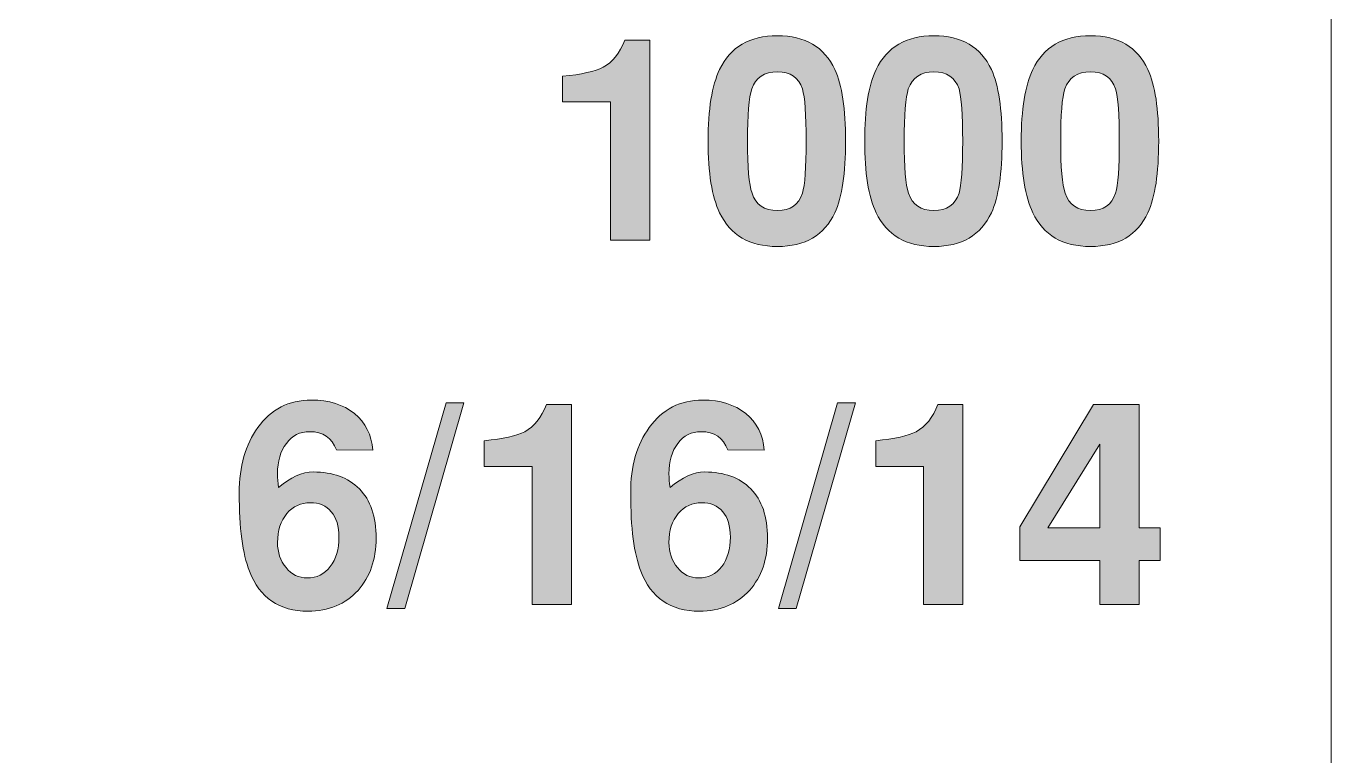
# Model space of a CAD drawing. Header units: inches. Extents: x 0.51 to 4.61, y -3.99 to -0.49.
# Drawn here: x 3.827 to 4.606, y -3.559 to -3.128 of the extents above; entities that cross this region are included whole.
import ezdxf

# ---------------------------------------------------------------- set-up
doc = ezdxf.new("R2010")
doc.units = ezdxf.units.IN
doc.header["$MEASUREMENT"] = 0
doc.layers.add('Layer 1', color=7, linetype='Continuous')

# ---------------------------------------------------------------- blocks, each defined once
blk = doc.blocks.new('block 19')
at = {"layer": 'Layer 1', "true_color": 0xed1f24}
h = blk.add_hatch(color=240, dxfattribs=at)
h.dxf.hatch_style = 2
edge = h.paths.add_edge_path()
edge.add_spline(control_points=[(4.03412, -3.43085), (4.03412, -3.4434), (4.03056, -3.45368), (4.02345, -3.46168), (4.016, -3.4699), (4.00612, -3.47401), (3.99379, -3.47401), (3.97679, -3.47401), (3.96523, -3.46613), (3.95912, -3.45034), (3.95512, -3.44012), (3.95312, -3.42474), (3.95312, -3.40417), (3.95312, -3.3884), (3.95679, -3.37545), (3.96412, -3.36534), (3.9719, -3.35457), (3.98245, -3.34918), (3.99578, -3.34918), (4.00623, -3.34918), (4.01473, -3.35183), (4.02129, -3.35714), (4.02784, -3.36245), (4.03145, -3.36968), (4.03212, -3.37885), (4.03212, -3.37885), (4.01062, -3.37868), (4.01062, -3.37868), (4.00795, -3.37146), (4.00267, -3.36785), (3.99478, -3.36785), (3.98912, -3.36785), (3.98454, -3.37015), (3.98103, -3.37476), (3.97753, -3.37937), (3.97578, -3.3854), (3.97578, -3.39284), (3.97578, -3.3954), (3.97601, -3.39807), (3.97645, -3.40084), (3.98356, -3.39473), (3.9904, -3.39168), (3.99695, -3.39168), (4.0085, -3.39168), (4.01759, -3.39501), (4.0242, -3.40168), (4.03081, -3.40835), (4.03412, -3.41807), (4.03412, -3.43085)], knot_values=[0, 0, 0, 0, 1, 1, 1, 2, 2, 2, 3, 3, 3, 4, 4, 4, 5, 5, 5, 6, 6, 6, 7, 7, 7, 8, 8, 8, 9, 9, 9, 10, 10, 10, 11, 11, 11, 12, 12, 12, 13, 13, 13, 14, 14, 14, 15, 15, 15, 16, 16, 16, 16], degree=3, periodic=1)
edge = h.paths.add_edge_path()
edge.add_spline(control_points=[(4.01212, -3.43018), (4.01212, -3.42373), (4.0106, -3.41874), (4.00758, -3.41517), (4.00455, -3.41162), (4.00039, -3.40984), (3.99511, -3.40984), (3.9896, -3.40984), (3.98501, -3.41199), (3.98132, -3.41626), (3.97763, -3.42054), (3.97578, -3.42624), (3.97578, -3.43334), (3.97578, -3.43924), (3.97746, -3.44421), (3.98082, -3.44826), (3.98418, -3.45232), (3.98834, -3.45435), (3.99329, -3.45435), (3.99902, -3.45435), (4.00359, -3.45212), (4.007, -3.44768), (4.01041, -3.44324), (4.01212, -3.43741), (4.01212, -3.43018)], knot_values=[0, 0, 0, 0, 1, 1, 1, 2, 2, 2, 3, 3, 3, 4, 4, 4, 5, 5, 5, 6, 6, 6, 7, 7, 7, 8, 8, 8, 8], degree=3, periodic=1)
h = blk.add_hatch(color=240, dxfattribs=at)
h.dxf.hatch_style = 2
edge = h.paths.add_edge_path()
edge.add_spline(control_points=[(4.26579, -3.43085), (4.26579, -3.4434), (4.26223, -3.45368), (4.25512, -3.46168), (4.24767, -3.4699), (4.23779, -3.47401), (4.22546, -3.47401), (4.20846, -3.47401), (4.1969, -3.46613), (4.19079, -3.45034), (4.18679, -3.44012), (4.18479, -3.42474), (4.18479, -3.40417), (4.18479, -3.3884), (4.18846, -3.37545), (4.19579, -3.36534), (4.20357, -3.35457), (4.21412, -3.34918), (4.22745, -3.34918), (4.23789, -3.34918), (4.2464, -3.35183), (4.25296, -3.35714), (4.25951, -3.36245), (4.26312, -3.36968), (4.26379, -3.37885), (4.26379, -3.37885), (4.24229, -3.37868), (4.24229, -3.37868), (4.23962, -3.37146), (4.23434, -3.36785), (4.22645, -3.36785), (4.22078, -3.36785), (4.21621, -3.37015), (4.2127, -3.37476), (4.2092, -3.37937), (4.20745, -3.3854), (4.20745, -3.39284), (4.20745, -3.3954), (4.20768, -3.39807), (4.20812, -3.40084), (4.21523, -3.39473), (4.22207, -3.39168), (4.22862, -3.39168), (4.24017, -3.39168), (4.24926, -3.39501), (4.25587, -3.40168), (4.26248, -3.40835), (4.26579, -3.41807), (4.26579, -3.43085)], knot_values=[0, 0, 0, 0, 1, 1, 1, 2, 2, 2, 3, 3, 3, 4, 4, 4, 5, 5, 5, 6, 6, 6, 7, 7, 7, 8, 8, 8, 9, 9, 9, 10, 10, 10, 11, 11, 11, 12, 12, 12, 13, 13, 13, 14, 14, 14, 15, 15, 15, 16, 16, 16, 16], degree=3, periodic=1)
edge = h.paths.add_edge_path()
edge.add_spline(control_points=[(4.24379, -3.43018), (4.24379, -3.42373), (4.24227, -3.41874), (4.23924, -3.41517), (4.23622, -3.41162), (4.23206, -3.40984), (4.22678, -3.40984), (4.22127, -3.40984), (4.21667, -3.41199), (4.21299, -3.41626), (4.2093, -3.42054), (4.20745, -3.42624), (4.20745, -3.43334), (4.20745, -3.43924), (4.20913, -3.44421), (4.21249, -3.44826), (4.21585, -3.45232), (4.22, -3.45435), (4.22496, -3.45435), (4.23069, -3.45435), (4.23526, -3.45212), (4.23867, -3.44768), (4.24208, -3.44324), (4.24379, -3.43741), (4.24379, -3.43018)], knot_values=[0, 0, 0, 0, 1, 1, 1, 2, 2, 2, 3, 3, 3, 4, 4, 4, 5, 5, 5, 6, 6, 6, 7, 7, 7, 8, 8, 8, 8], degree=3, periodic=1)
h = blk.add_hatch(color=240, dxfattribs=at)
h.dxf.hatch_style = 2
h.paths.add_polyline_path([(4.08611, -3.35084), (4.05112, -3.47234), (4.04054, -3.47234), (4.07554, -3.35084)])
h = blk.add_hatch(color=240, dxfattribs=at)
h.dxf.hatch_style = 2
edge = h.paths.add_edge_path()
edge.add_spline(control_points=[(4.14978, -3.47001), (4.14978, -3.47001), (4.12645, -3.47001), (4.12645, -3.47001), (4.12645, -3.47001), (4.12645, -3.38835), (4.12645, -3.38835), (4.12645, -3.38835), (4.09812, -3.38835), (4.09812, -3.38835), (4.09812, -3.38835), (4.09812, -3.37318), (4.09812, -3.37318), (4.10933, -3.37207), (4.11734, -3.37029), (4.12212, -3.36785), (4.12767, -3.36485), (4.13195, -3.35951), (4.13495, -3.35185), (4.13495, -3.35185), (4.14978, -3.35185), (4.14978, -3.35185), (4.14978, -3.35185), (4.14978, -3.47001), (4.14978, -3.47001)], knot_values=[0, 0, 0, 0, 1, 1, 1, 2, 2, 2, 3, 3, 3, 4, 4, 4, 5, 5, 5, 6, 6, 6, 7, 7, 7, 8, 8, 8, 8], degree=3, periodic=1)
h = blk.add_hatch(color=240, dxfattribs=at)
h.dxf.hatch_style = 2
h.paths.add_polyline_path([(4.31778, -3.35084), (4.28279, -3.47234), (4.27221, -3.47234), (4.30721, -3.35084)])
h = blk.add_hatch(color=240, dxfattribs=at)
h.dxf.hatch_style = 2
edge = h.paths.add_edge_path()
edge.add_spline(control_points=[(4.38145, -3.47001), (4.38145, -3.47001), (4.35812, -3.47001), (4.35812, -3.47001), (4.35812, -3.47001), (4.35812, -3.38835), (4.35812, -3.38835), (4.35812, -3.38835), (4.32979, -3.38835), (4.32979, -3.38835), (4.32979, -3.38835), (4.32979, -3.37318), (4.32979, -3.37318), (4.341, -3.37207), (4.34901, -3.37029), (4.35379, -3.36785), (4.35934, -3.36485), (4.36362, -3.35951), (4.36662, -3.35185), (4.36662, -3.35185), (4.38145, -3.35185), (4.38145, -3.35185), (4.38145, -3.35185), (4.38145, -3.47001), (4.38145, -3.47001)], knot_values=[0, 0, 0, 0, 1, 1, 1, 2, 2, 2, 3, 3, 3, 4, 4, 4, 5, 5, 5, 6, 6, 6, 7, 7, 7, 8, 8, 8, 8], degree=3, periodic=1)
h = blk.add_hatch(color=240, dxfattribs=at)
h.dxf.hatch_style = 2
h.paths.add_polyline_path([(4.49811, -3.44401), (4.48579, -3.44401), (4.48579, -3.47001), (4.46245, -3.47001), (4.46245, -3.44401), (4.41511, -3.44401), (4.41511, -3.42418), (4.45862, -3.35185), (4.48579, -3.35185), (4.48579, -3.42468), (4.49811, -3.42468)])
h.paths.add_polyline_path([(4.46245, -3.42468), (4.46245, -3.37522), (4.43174, -3.42468)])
at = {"layer": 'Layer 1', "lineweight": 0}
for points in [[(4.08611, -3.35084), (4.05112, -3.47234), (4.04054, -3.47234), (4.07554, -3.35084), (4.08611, -3.35084)], [(4.31778, -3.35084), (4.28279, -3.47234), (4.27221, -3.47234), (4.30721, -3.35084), (4.31778, -3.35084)], [(4.49811, -3.44401), (4.48579, -3.44401), (4.48579, -3.47001), (4.46245, -3.47001), (4.46245, -3.44401), (4.41511, -3.44401), (4.41511, -3.42418), (4.45862, -3.35185), (4.48579, -3.35185), (4.48579, -3.42468), (4.49811, -3.42468), (4.49811, -3.44401)], [(4.46245, -3.42468), (4.46245, -3.37522), (4.43174, -3.42468), (4.46245, -3.42468)]]:
    blk.add_lwpolyline(points, dxfattribs=at)
for points, knots in [([(4.03412, -3.43085), (4.03412, -3.4434), (4.03056, -3.45368), (4.02345, -3.46168), (4.016, -3.4699), (4.00612, -3.47401), (3.99379, -3.47401), (3.97679, -3.47401), (3.96523, -3.46613), (3.95912, -3.45034), (3.95512, -3.44012), (3.95312, -3.42474), (3.95312, -3.40417), (3.95312, -3.3884), (3.95679, -3.37545), (3.96412, -3.36534), (3.9719, -3.35457), (3.98245, -3.34918), (3.99578, -3.34918), (4.00623, -3.34918), (4.01473, -3.35183), (4.02129, -3.35714), (4.02784, -3.36245), (4.03145, -3.36968), (4.03212, -3.37885), (4.03212, -3.37885), (4.01062, -3.37868), (4.01062, -3.37868), (4.00795, -3.37146), (4.00267, -3.36785), (3.99478, -3.36785), (3.98912, -3.36785), (3.98454, -3.37015), (3.98103, -3.37476), (3.97753, -3.37937), (3.97578, -3.3854), (3.97578, -3.39284), (3.97578, -3.3954), (3.97601, -3.39807), (3.97645, -3.40084), (3.98356, -3.39473), (3.9904, -3.39168), (3.99695, -3.39168), (4.0085, -3.39168), (4.01759, -3.39501), (4.0242, -3.40168), (4.03081, -3.40835), (4.03412, -3.41807), (4.03412, -3.43085)], [0, 0, 0, 0, 1, 1, 1, 2, 2, 2, 3, 3, 3, 4, 4, 4, 5, 5, 5, 6, 6, 6, 7, 7, 7, 8, 8, 8, 9, 9, 9, 10, 10, 10, 11, 11, 11, 12, 12, 12, 13, 13, 13, 14, 14, 14, 15, 15, 15, 16, 16, 16, 16]), ([(4.26579, -3.43085), (4.26579, -3.4434), (4.26223, -3.45368), (4.25512, -3.46168), (4.24767, -3.4699), (4.23779, -3.47401), (4.22546, -3.47401), (4.20846, -3.47401), (4.1969, -3.46613), (4.19079, -3.45034), (4.18679, -3.44012), (4.18479, -3.42474), (4.18479, -3.40417), (4.18479, -3.3884), (4.18846, -3.37545), (4.19579, -3.36534), (4.20357, -3.35457), (4.21412, -3.34918), (4.22745, -3.34918), (4.23789, -3.34918), (4.2464, -3.35183), (4.25296, -3.35714), (4.25951, -3.36245), (4.26312, -3.36968), (4.26379, -3.37885), (4.26379, -3.37885), (4.24229, -3.37868), (4.24229, -3.37868), (4.23962, -3.37146), (4.23434, -3.36785), (4.22645, -3.36785), (4.22078, -3.36785), (4.21621, -3.37015), (4.2127, -3.37476), (4.2092, -3.37937), (4.20745, -3.3854), (4.20745, -3.39284), (4.20745, -3.3954), (4.20768, -3.39807), (4.20812, -3.40084), (4.21523, -3.39473), (4.22207, -3.39168), (4.22862, -3.39168), (4.24017, -3.39168), (4.24926, -3.39501), (4.25587, -3.40168), (4.26248, -3.40835), (4.26579, -3.41807), (4.26579, -3.43085)], [0, 0, 0, 0, 1, 1, 1, 2, 2, 2, 3, 3, 3, 4, 4, 4, 5, 5, 5, 6, 6, 6, 7, 7, 7, 8, 8, 8, 9, 9, 9, 10, 10, 10, 11, 11, 11, 12, 12, 12, 13, 13, 13, 14, 14, 14, 15, 15, 15, 16, 16, 16, 16]), ([(4.14978, -3.47001), (4.14978, -3.47001), (4.12645, -3.47001), (4.12645, -3.47001), (4.12645, -3.47001), (4.12645, -3.38835), (4.12645, -3.38835), (4.12645, -3.38835), (4.09812, -3.38835), (4.09812, -3.38835), (4.09812, -3.38835), (4.09812, -3.37318), (4.09812, -3.37318), (4.10933, -3.37207), (4.11734, -3.37029), (4.12212, -3.36785), (4.12767, -3.36485), (4.13195, -3.35951), (4.13495, -3.35185), (4.13495, -3.35185), (4.14978, -3.35185), (4.14978, -3.35185), (4.14978, -3.35185), (4.14978, -3.47001), (4.14978, -3.47001)], [0, 0, 0, 0, 1, 1, 1, 2, 2, 2, 3, 3, 3, 4, 4, 4, 5, 5, 5, 6, 6, 6, 7, 7, 7, 8, 8, 8, 8]), ([(4.38145, -3.47001), (4.38145, -3.47001), (4.35812, -3.47001), (4.35812, -3.47001), (4.35812, -3.47001), (4.35812, -3.38835), (4.35812, -3.38835), (4.35812, -3.38835), (4.32979, -3.38835), (4.32979, -3.38835), (4.32979, -3.38835), (4.32979, -3.37318), (4.32979, -3.37318), (4.341, -3.37207), (4.34901, -3.37029), (4.35379, -3.36785), (4.35934, -3.36485), (4.36362, -3.35951), (4.36662, -3.35185), (4.36662, -3.35185), (4.38145, -3.35185), (4.38145, -3.35185), (4.38145, -3.35185), (4.38145, -3.47001), (4.38145, -3.47001)], [0, 0, 0, 0, 1, 1, 1, 2, 2, 2, 3, 3, 3, 4, 4, 4, 5, 5, 5, 6, 6, 6, 7, 7, 7, 8, 8, 8, 8]), ([(4.01212, -3.43018), (4.01212, -3.42373), (4.0106, -3.41874), (4.00758, -3.41517), (4.00455, -3.41162), (4.00039, -3.40984), (3.99511, -3.40984), (3.9896, -3.40984), (3.98501, -3.41199), (3.98132, -3.41626), (3.97763, -3.42054), (3.97578, -3.42624), (3.97578, -3.43334), (3.97578, -3.43924), (3.97746, -3.44421), (3.98082, -3.44826), (3.98418, -3.45232), (3.98834, -3.45435), (3.99329, -3.45435), (3.99902, -3.45435), (4.00359, -3.45212), (4.007, -3.44768), (4.01041, -3.44324), (4.01212, -3.43741), (4.01212, -3.43018)], [0, 0, 0, 0, 1, 1, 1, 2, 2, 2, 3, 3, 3, 4, 4, 4, 5, 5, 5, 6, 6, 6, 7, 7, 7, 8, 8, 8, 8]), ([(4.24379, -3.43018), (4.24379, -3.42373), (4.24227, -3.41874), (4.23924, -3.41517), (4.23622, -3.41162), (4.23206, -3.40984), (4.22678, -3.40984), (4.22127, -3.40984), (4.21667, -3.41199), (4.21299, -3.41626), (4.2093, -3.42054), (4.20745, -3.42624), (4.20745, -3.43334), (4.20745, -3.43924), (4.20913, -3.44421), (4.21249, -3.44826), (4.21585, -3.45232), (4.22, -3.45435), (4.22496, -3.45435), (4.23069, -3.45435), (4.23526, -3.45212), (4.23867, -3.44768), (4.24208, -3.44324), (4.24379, -3.43741), (4.24379, -3.43018)], [0, 0, 0, 0, 1, 1, 1, 2, 2, 2, 3, 3, 3, 4, 4, 4, 5, 5, 5, 6, 6, 6, 7, 7, 7, 8, 8, 8, 8])]:
    blk.add_open_spline(points, degree=3, knots=knots, dxfattribs=at)
blk = doc.blocks.new('block 25')
at = {"layer": 'Layer 1', "true_color": 0xed1f24}
h = blk.add_hatch(color=240, dxfattribs=at)
h.dxf.hatch_style = 2
edge = h.paths.add_edge_path()
edge.add_spline(control_points=[(4.19612, -3.25452), (4.19612, -3.25452), (4.17279, -3.25452), (4.17279, -3.25452), (4.17279, -3.25452), (4.17279, -3.17286), (4.17279, -3.17286), (4.17279, -3.17286), (4.14446, -3.17286), (4.14446, -3.17286), (4.14446, -3.17286), (4.14446, -3.15769), (4.14446, -3.15769), (4.15567, -3.15658), (4.16368, -3.1548), (4.16846, -3.15236), (4.17401, -3.14936), (4.17829, -3.14402), (4.18129, -3.13636), (4.18129, -3.13636), (4.19612, -3.13636), (4.19612, -3.13636), (4.19612, -3.13636), (4.19612, -3.25452), (4.19612, -3.25452)], knot_values=[0, 0, 0, 0, 1, 1, 1, 2, 2, 2, 3, 3, 3, 4, 4, 4, 5, 5, 5, 6, 6, 6, 7, 7, 7, 8, 8, 8, 8], degree=3, periodic=1)
h = blk.add_hatch(color=240, dxfattribs=at)
h.dxf.hatch_style = 2
edge = h.paths.add_edge_path()
edge.add_spline(control_points=[(4.31195, -3.19602), (4.31195, -3.21502), (4.30984, -3.22913), (4.30562, -3.23836), (4.2994, -3.25169), (4.28807, -3.25836), (4.27162, -3.25836), (4.25517, -3.25836), (4.24379, -3.25169), (4.23745, -3.23836), (4.2329, -3.22892), (4.23062, -3.2148), (4.23062, -3.19602), (4.23062, -3.17725), (4.2329, -3.16313), (4.23745, -3.15369), (4.24379, -3.14035), (4.25517, -3.13369), (4.27162, -3.13369), (4.28807, -3.13369), (4.2994, -3.14035), (4.30562, -3.15369), (4.30984, -3.16292), (4.31195, -3.17702), (4.31195, -3.19602)], knot_values=[0, 0, 0, 0, 1, 1, 1, 2, 2, 2, 3, 3, 3, 4, 4, 4, 5, 5, 5, 6, 6, 6, 7, 7, 7, 8, 8, 8, 8], degree=3, periodic=1)
edge = h.paths.add_edge_path()
edge.add_spline(control_points=[(4.28862, -3.19602), (4.28862, -3.18025), (4.2879, -3.16997), (4.28645, -3.16519), (4.28423, -3.15841), (4.27928, -3.15502), (4.27162, -3.15502), (4.26384, -3.15502), (4.25879, -3.15841), (4.25646, -3.16519), (4.25479, -3.17019), (4.25395, -3.18047), (4.25395, -3.19602), (4.25395, -3.21158), (4.25484, -3.22186), (4.25662, -3.22685), (4.25884, -3.23364), (4.26384, -3.23703), (4.27162, -3.23703), (4.27928, -3.23703), (4.28423, -3.23364), (4.28645, -3.22685), (4.2879, -3.22208), (4.28862, -3.2118), (4.28862, -3.19602)], knot_values=[0, 0, 0, 0, 1, 1, 1, 2, 2, 2, 3, 3, 3, 4, 4, 4, 5, 5, 5, 6, 6, 6, 7, 7, 7, 8, 8, 8, 8], degree=3, periodic=1)
h = blk.add_hatch(color=240, dxfattribs=at)
h.dxf.hatch_style = 2
edge = h.paths.add_edge_path()
edge.add_spline(control_points=[(4.40462, -3.19602), (4.40462, -3.21502), (4.40251, -3.22913), (4.39828, -3.23836), (4.39206, -3.25169), (4.38073, -3.25836), (4.36428, -3.25836), (4.34784, -3.25836), (4.33645, -3.25169), (4.33012, -3.23836), (4.32556, -3.22892), (4.32328, -3.2148), (4.32328, -3.19602), (4.32328, -3.17725), (4.32556, -3.16313), (4.33012, -3.15369), (4.33645, -3.14035), (4.34784, -3.13369), (4.36428, -3.13369), (4.38073, -3.13369), (4.39206, -3.14035), (4.39828, -3.15369), (4.40251, -3.16292), (4.40462, -3.17702), (4.40462, -3.19602)], knot_values=[0, 0, 0, 0, 1, 1, 1, 2, 2, 2, 3, 3, 3, 4, 4, 4, 5, 5, 5, 6, 6, 6, 7, 7, 7, 8, 8, 8, 8], degree=3, periodic=1)
edge = h.paths.add_edge_path()
edge.add_spline(control_points=[(4.38129, -3.19602), (4.38129, -3.18025), (4.38056, -3.16997), (4.37912, -3.16519), (4.37689, -3.15841), (4.37195, -3.15502), (4.36428, -3.15502), (4.35651, -3.15502), (4.35145, -3.15841), (4.34912, -3.16519), (4.34745, -3.17019), (4.34662, -3.18047), (4.34662, -3.19602), (4.34662, -3.21158), (4.34751, -3.22186), (4.34928, -3.22685), (4.35151, -3.23364), (4.35651, -3.23703), (4.36428, -3.23703), (4.37195, -3.23703), (4.37689, -3.23364), (4.37912, -3.22685), (4.38056, -3.22208), (4.38129, -3.2118), (4.38129, -3.19602)], knot_values=[0, 0, 0, 0, 1, 1, 1, 2, 2, 2, 3, 3, 3, 4, 4, 4, 5, 5, 5, 6, 6, 6, 7, 7, 7, 8, 8, 8, 8], degree=3, periodic=1)
h = blk.add_hatch(color=240, dxfattribs=at)
h.dxf.hatch_style = 2
edge = h.paths.add_edge_path()
edge.add_spline(control_points=[(4.49729, -3.19602), (4.49729, -3.21502), (4.49518, -3.22913), (4.49095, -3.23836), (4.48473, -3.25169), (4.4734, -3.25836), (4.45696, -3.25836), (4.44051, -3.25836), (4.42912, -3.25169), (4.42279, -3.23836), (4.41823, -3.22892), (4.41595, -3.2148), (4.41595, -3.19602), (4.41595, -3.17725), (4.41823, -3.16313), (4.42279, -3.15369), (4.42912, -3.14035), (4.44051, -3.13369), (4.45696, -3.13369), (4.4734, -3.13369), (4.48473, -3.14035), (4.49095, -3.15369), (4.49518, -3.16292), (4.49729, -3.17702), (4.49729, -3.19602)], knot_values=[0, 0, 0, 0, 1, 1, 1, 2, 2, 2, 3, 3, 3, 4, 4, 4, 5, 5, 5, 6, 6, 6, 7, 7, 7, 8, 8, 8, 8], degree=3, periodic=1)
edge = h.paths.add_edge_path()
edge.add_spline(control_points=[(4.47396, -3.19602), (4.47396, -3.18025), (4.47323, -3.16997), (4.47179, -3.16519), (4.46956, -3.15841), (4.46462, -3.15502), (4.45696, -3.15502), (4.44918, -3.15502), (4.44413, -3.15841), (4.44179, -3.16519), (4.44012, -3.17019), (4.43929, -3.18047), (4.43929, -3.19602), (4.43929, -3.21158), (4.44018, -3.22186), (4.44196, -3.22685), (4.44418, -3.23364), (4.44918, -3.23703), (4.45696, -3.23703), (4.46462, -3.23703), (4.46956, -3.23364), (4.47179, -3.22685), (4.47323, -3.22208), (4.47396, -3.2118), (4.47396, -3.19602)], knot_values=[0, 0, 0, 0, 1, 1, 1, 2, 2, 2, 3, 3, 3, 4, 4, 4, 5, 5, 5, 6, 6, 6, 7, 7, 7, 8, 8, 8, 8], degree=3, periodic=1)
at = {"layer": 'Layer 1', "lineweight": 0}
for points in [[(4.19612, -3.25452), (4.19612, -3.25452), (4.17279, -3.25452), (4.17279, -3.25452), (4.17279, -3.25452), (4.17279, -3.17286), (4.17279, -3.17286), (4.17279, -3.17286), (4.14446, -3.17286), (4.14446, -3.17286), (4.14446, -3.17286), (4.14446, -3.15769), (4.14446, -3.15769), (4.15567, -3.15658), (4.16368, -3.1548), (4.16846, -3.15236), (4.17401, -3.14936), (4.17829, -3.14402), (4.18129, -3.13636), (4.18129, -3.13636), (4.19612, -3.13636), (4.19612, -3.13636), (4.19612, -3.13636), (4.19612, -3.25452), (4.19612, -3.25452)], [(4.31195, -3.19602), (4.31195, -3.21502), (4.30984, -3.22913), (4.30562, -3.23836), (4.2994, -3.25169), (4.28807, -3.25836), (4.27162, -3.25836), (4.25517, -3.25836), (4.24379, -3.25169), (4.23745, -3.23836), (4.2329, -3.22892), (4.23062, -3.2148), (4.23062, -3.19602), (4.23062, -3.17725), (4.2329, -3.16313), (4.23745, -3.15369), (4.24379, -3.14035), (4.25517, -3.13369), (4.27162, -3.13369), (4.28807, -3.13369), (4.2994, -3.14035), (4.30562, -3.15369), (4.30984, -3.16292), (4.31195, -3.17702), (4.31195, -3.19602)], [(4.40462, -3.19602), (4.40462, -3.21502), (4.40251, -3.22913), (4.39828, -3.23836), (4.39206, -3.25169), (4.38073, -3.25836), (4.36428, -3.25836), (4.34784, -3.25836), (4.33645, -3.25169), (4.33012, -3.23836), (4.32556, -3.22892), (4.32328, -3.2148), (4.32328, -3.19602), (4.32328, -3.17725), (4.32556, -3.16313), (4.33012, -3.15369), (4.33645, -3.14035), (4.34784, -3.13369), (4.36428, -3.13369), (4.38073, -3.13369), (4.39206, -3.14035), (4.39828, -3.15369), (4.40251, -3.16292), (4.40462, -3.17702), (4.40462, -3.19602)], [(4.49729, -3.19602), (4.49729, -3.21502), (4.49518, -3.22913), (4.49095, -3.23836), (4.48473, -3.25169), (4.4734, -3.25836), (4.45696, -3.25836), (4.44051, -3.25836), (4.42912, -3.25169), (4.42279, -3.23836), (4.41823, -3.22892), (4.41595, -3.2148), (4.41595, -3.19602), (4.41595, -3.17725), (4.41823, -3.16313), (4.42279, -3.15369), (4.42912, -3.14035), (4.44051, -3.13369), (4.45696, -3.13369), (4.4734, -3.13369), (4.48473, -3.14035), (4.49095, -3.15369), (4.49518, -3.16292), (4.49729, -3.17702), (4.49729, -3.19602)], [(4.28862, -3.19602), (4.28862, -3.18025), (4.2879, -3.16997), (4.28645, -3.16519), (4.28423, -3.15841), (4.27928, -3.15502), (4.27162, -3.15502), (4.26384, -3.15502), (4.25879, -3.15841), (4.25646, -3.16519), (4.25479, -3.17019), (4.25395, -3.18047), (4.25395, -3.19602), (4.25395, -3.21158), (4.25484, -3.22186), (4.25662, -3.22685), (4.25884, -3.23364), (4.26384, -3.23703), (4.27162, -3.23703), (4.27928, -3.23703), (4.28423, -3.23364), (4.28645, -3.22685), (4.2879, -3.22208), (4.28862, -3.2118), (4.28862, -3.19602)], [(4.38129, -3.19602), (4.38129, -3.18025), (4.38056, -3.16997), (4.37912, -3.16519), (4.37689, -3.15841), (4.37195, -3.15502), (4.36428, -3.15502), (4.35651, -3.15502), (4.35145, -3.15841), (4.34912, -3.16519), (4.34745, -3.17019), (4.34662, -3.18047), (4.34662, -3.19602), (4.34662, -3.21158), (4.34751, -3.22186), (4.34928, -3.22685), (4.35151, -3.23364), (4.35651, -3.23703), (4.36428, -3.23703), (4.37195, -3.23703), (4.37689, -3.23364), (4.37912, -3.22685), (4.38056, -3.22208), (4.38129, -3.2118), (4.38129, -3.19602)], [(4.47396, -3.19602), (4.47396, -3.18025), (4.47323, -3.16997), (4.47179, -3.16519), (4.46956, -3.15841), (4.46462, -3.15502), (4.45696, -3.15502), (4.44918, -3.15502), (4.44413, -3.15841), (4.44179, -3.16519), (4.44012, -3.17019), (4.43929, -3.18047), (4.43929, -3.19602), (4.43929, -3.21158), (4.44018, -3.22186), (4.44196, -3.22685), (4.44418, -3.23364), (4.44918, -3.23703), (4.45696, -3.23703), (4.46462, -3.23703), (4.46956, -3.23364), (4.47179, -3.22685), (4.47323, -3.22208), (4.47396, -3.2118), (4.47396, -3.19602)]]:
    blk.add_open_spline(points, degree=3, knots=[0, 0, 0, 0, 1, 1, 1, 2, 2, 2, 3, 3, 3, 4, 4, 4, 5, 5, 5, 6, 6, 6, 7, 7, 7, 8, 8, 8, 8], dxfattribs=at)
blk = doc.blocks.new('block 17')
at = {"layer": 'Layer 1'}
for name in ['block 25', 'block 19']:
    blk.add_blockref(name, (0, 0), dxfattribs=at)
blk = doc.blocks.new('block 4')
at = {"layer": 'Layer 1'}
blk.add_blockref('block 17', (0, 0), dxfattribs=at)

msp = doc.modelspace()

# ---------------------------------------------------------------- linework, layer by layer
at = {"layer": 'Layer 1', "color": 7, "lineweight": 5, "true_color": 0xffffff}
msp.add_open_spline([(4.60619, -0.49073), (4.60619, -0.49073), (0.505, -0.49073), (0.505, -0.49073), (0.505, -0.49073), (0.505, -1.17705), (0.505, -1.17705), (0.505, -1.17705), (0.505, -1.17693), (0.505, -1.17693), (0.505, -1.17693), (0.505, -3.30438), (0.505, -3.30438), (0.505, -3.30439), (0.505, -3.99073), (0.505, -3.99073), (0.505, -3.99071), (4.60619, -3.99071), (4.60619, -3.99071), (4.60619, -3.99071), (4.59946, -3.99071), (4.59946, -3.99071), (4.59946, -3.99071), (4.59946, -3.30438), (4.59946, -3.30439), (4.59946, -3.30439), (4.59946, -1.17695), (4.59946, -1.17695), (4.59946, -1.17695), (4.59946, -1.17705), (4.59946, -1.17705), (4.59946, -1.17705), (4.59946, -0.49073), (4.59946, -0.49073)], degree=3, knots=[0, 0, 0, 0, 1, 1, 1, 2, 2, 2, 3, 3, 3, 4, 4, 4, 5, 5, 5, 6, 6, 6, 7, 7, 7, 8, 8, 8, 9, 9, 9, 10, 10, 10, 11, 11, 11, 11], dxfattribs=at)

# ---------------------------------------------------------------- block references
at = {"layer": 'Layer 1'}
msp.add_blockref('block 4', (0, 0), dxfattribs=at)

doc.saveas('drawing.dxf')
